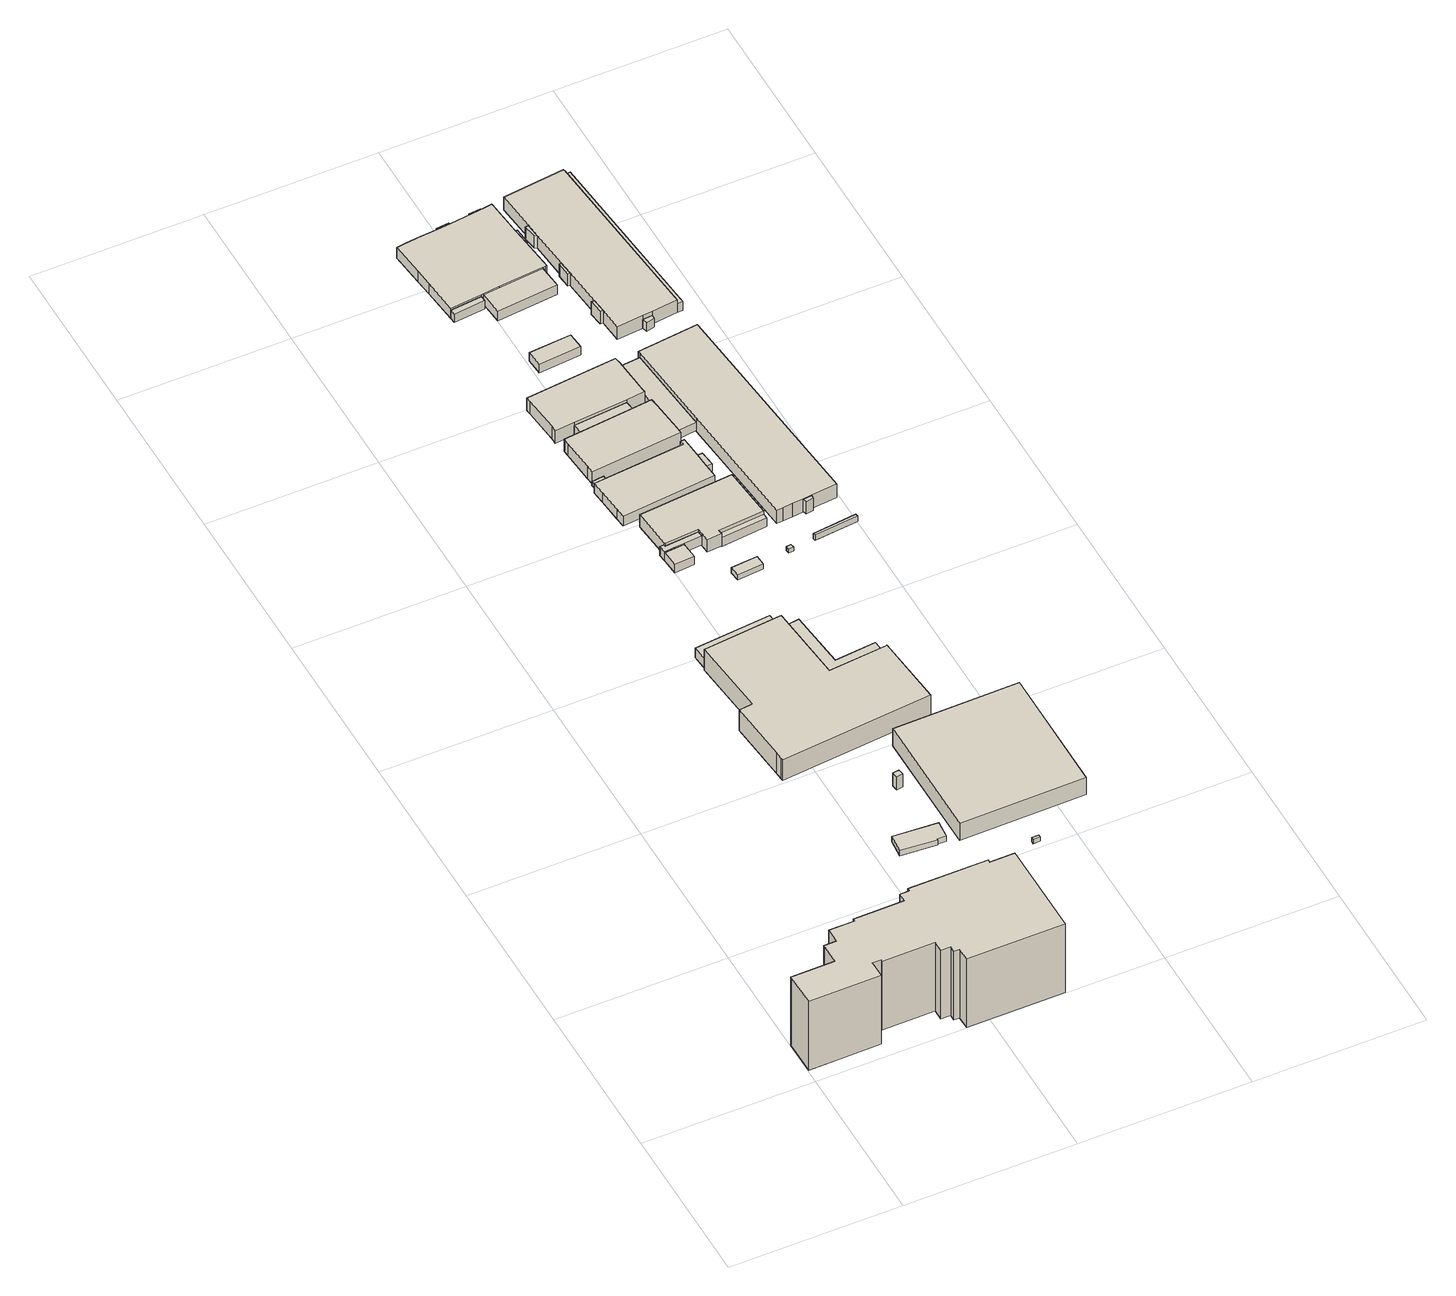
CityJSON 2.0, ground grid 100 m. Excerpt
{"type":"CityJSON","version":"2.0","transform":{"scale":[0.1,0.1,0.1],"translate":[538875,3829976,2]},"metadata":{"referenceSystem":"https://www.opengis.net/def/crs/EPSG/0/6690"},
"CityObjects":{
"building1":{"type":"Building","attributes":{"計測周辺長":422.68,"1/2500図郭":92,"区名":"住之江区","町丁目名称":"南港南１丁目","街区番号":2,"class":"3002","usage":"452","measuredHeight":49.9,"storeysAboveGround":7,"BuildingDetailAttribute.buildingRoofEdgeArea":5969.42,"BuildingDetailAttribute.buildingStructureType":"603","BuildingDetailAttribute.buildingStructureOrgType":"3","BuildingDetailAttribute.detailedUsage":"1620","BuildingDetailAttribute.specifiedBuildingCoverageRate":0.6,"BuildingDetailAttribute.surveyYear":2017,"BuildingTsunamiRiskAttribute.description":"1","BuildingTsunamiRiskAttribute.rank":"2","BuildingTsunamiRiskAttribute.depth":0.8,"BuildingHighTideRiskAttribute.description":"1","BuildingHighTideRiskAttribute.rank":"3","BuildingHighTideRiskAttribute.depth":3.04,"BuildingIDAttribute.prefecture":"27","BuildingIDAttribute.city":"27125"},"geometry":[{"type":"Solid","lod":"1","boundaries":[[[[0,1,2,3,4,5,6,7,8,9,10,11,12,13,14,15,16,17,18,19,20,21,22,23,24,25,26]],[[25,27,28,26]],[[24,29,27,25]],[[23,30,29,24]],[[22,31,30,23]],[[21,32,31,22]],[[20,33,32,21]],[[19,34,33,20]],[[18,35,34,19]],[[17,36,35,18]],[[16,37,36,17]],[[15,38,37,16]],[[14,39,38,15]],[[13,40,39,14]],[[12,41,40,13]],[[11,42,41,12]],[[10,43,42,11]],[[9,44,43,10]],[[8,45,44,9]],[[7,46,45,8]],[[6,47,46,7]],[[5,48,47,6]],[[4,49,48,5]],[[3,50,49,4]],[[2,51,50,3]],[[1,52,51,2]],[[0,53,52,1]],[[26,28,53,0]],[[27,29,30,31,32,33,34,35,36,37,38,39,40,41,42,43,44,45,46,47,48,49,50,51,52,53,28]]]]}]},
"building2":{"type":"Building","attributes":{"区名":"住之江区","町丁目名称":"南港南３丁目","街区番号":6,"class":"3001","usage":"402","measuredHeight":3.7,"storeysAboveGround":1,"BuildingDetailAttribute.buildingRoofEdgeArea":292.09,"BuildingDetailAttribute.buildingStructureType":"610","BuildingDetailAttribute.buildingStructureOrgType":"2","BuildingDetailAttribute.detailedUsage":"1240","BuildingDetailAttribute.specifiedBuildingCoverageRate":0.6,"BuildingDetailAttribute.surveyYear":2017,"BuildingHighTideRiskAttribute.description":"1","BuildingHighTideRiskAttribute.rank":"2","BuildingHighTideRiskAttribute.depth":2.06,"BuildingIDAttribute.prefecture":"27","BuildingIDAttribute.city":"27125"},"geometry":[{"type":"Solid","lod":"1","boundaries":[[[[54,55,56,57,58,59]],[[58,60,61,59]],[[57,62,60,58]],[[56,63,62,57]],[[55,64,63,56]],[[54,65,64,55]],[[59,61,65,54]],[[60,62,63,64,65,61]]]]}]},
"building3":{"type":"Building","attributes":{"計測周辺長":14.64,"1/2500図郭":92,"区名":"住之江区","町丁目名称":"南港南３丁目","街区番号":6,"class":"3001","usage":"431","measuredHeight":9.4,"storeysAboveGround":1,"BuildingDetailAttribute.buildingRoofEdgeArea":13.38,"BuildingDetailAttribute.buildingStructureType":"610","BuildingDetailAttribute.buildingStructureOrgType":"2","BuildingDetailAttribute.detailedUsage":"1720","BuildingDetailAttribute.specifiedBuildingCoverageRate":0.6,"BuildingDetailAttribute.surveyYear":2017,"BuildingHighTideRiskAttribute.description":"1","BuildingHighTideRiskAttribute.rank":"2","BuildingHighTideRiskAttribute.depth":2.39,"BuildingIDAttribute.prefecture":"27","BuildingIDAttribute.city":"27125"},"geometry":[{"type":"Solid","lod":"1","boundaries":[[[[66,67,68,69]],[[68,70,71,69]],[[67,72,70,68]],[[66,73,72,67]],[[69,71,73,66]],[[70,72,73,71]]]]}]},
"building4":{"type":"Building","attributes":{"計測周辺長":110.08,"1/2500図郭":92,"区名":"住之江区","町丁目名称":"南港南３丁目","街区番号":6,"class":"3003","usage":"431","measuredHeight":6.8,"storeysAboveGround":1,"BuildingDetailAttribute.buildingRoofEdgeArea":449.92,"BuildingDetailAttribute.buildingStructureType":"610","BuildingDetailAttribute.buildingStructureOrgType":"2","BuildingDetailAttribute.detailedUsage":"1720","BuildingDetailAttribute.specifiedBuildingCoverageRate":0.6,"BuildingDetailAttribute.surveyYear":2017,"BuildingHighTideRiskAttribute.description":"1","BuildingHighTideRiskAttribute.rank":"2","BuildingHighTideRiskAttribute.depth":2.58,"BuildingIDAttribute.prefecture":"27","BuildingIDAttribute.city":"27125"},"geometry":[{"type":"Solid","lod":"1","boundaries":[[[[74,75,76,77]],[[76,78,79,77]],[[75,80,78,76]],[[74,81,80,75]],[[77,79,81,74]],[[78,80,81,79]]]]}]},
"building5":{"type":"Building","attributes":{"計測周辺長":356.77,"1/2500図郭":92,"区名":"住之江区","町丁目名称":"南港南３丁目","街区番号":6,"class":"3002","usage":"431","measuredHeight":14.9,"storeysAboveGround":3,"BuildingDetailAttribute.buildingRoofEdgeArea":5962.81,"BuildingDetailAttribute.buildingStructureType":"603","BuildingDetailAttribute.buildingStructureOrgType":"3","BuildingDetailAttribute.detailedUsage":"1720","BuildingDetailAttribute.specifiedBuildingCoverageRate":0.6,"BuildingDetailAttribute.surveyYear":2017,"BuildingTsunamiRiskAttribute.description":"1","BuildingTsunamiRiskAttribute.rank":"1","BuildingTsunamiRiskAttribute.depth":0.01,"BuildingHighTideRiskAttribute.description":"1","BuildingHighTideRiskAttribute.rank":"2","BuildingHighTideRiskAttribute.depth":2.33,"BuildingIDAttribute.prefecture":"27","BuildingIDAttribute.city":"27125"},"geometry":[{"type":"Solid","lod":"1","boundaries":[[[[82,83,84,85,86,87,88,89,90,91,74,77,92,93]],[[92,94,95,93]],[[77,96,94,92]],[[74,97,96,77]],[[91,98,97,74]],[[90,99,98,91]],[[89,100,99,90]],[[88,101,100,89]],[[87,102,101,88]],[[86,103,102,87]],[[85,104,103,86]],[[84,105,104,85]],[[83,106,105,84]],[[82,107,106,83]],[[93,95,107,82]],[[94,96,97,98,99,100,101,102,103,104,105,106,107,95]]]]}]},
"building6":{"type":"Building","attributes":{"class":"3003","BuildingDetailAttribute.specifiedBuildingCoverageRate":0.6,"BuildingDetailAttribute.surveyYear":2017,"BuildingHighTideRiskAttribute.description":"1","BuildingHighTideRiskAttribute.rank":"2","BuildingHighTideRiskAttribute.depth":2.78,"BuildingIDAttribute.prefecture":"27","BuildingIDAttribute.city":"27125"},"geometry":[{"type":"Solid","lod":"1","boundaries":[[[[108,109,110,111]],[[110,112,113,111]],[[109,114,112,110]],[[108,115,114,109]],[[111,113,115,108]],[[112,114,115,113]]]]}]},
"building7":{"type":"Building","attributes":{"計測周辺長":203.58,"1/2500図郭":92,"区名":"住之江区","町丁目名称":"南港南３丁目","街区番号":7,"class":"3001","usage":"431","measuredHeight":6,"storeysAboveGround":1,"BuildingDetailAttribute.buildingRoofEdgeArea":1800.52,"BuildingDetailAttribute.buildingStructureType":"610","BuildingDetailAttribute.buildingStructureOrgType":"2","BuildingDetailAttribute.detailedUsage":"1720","BuildingDetailAttribute.specifiedBuildingCoverageRate":0.6,"BuildingDetailAttribute.surveyYear":2017,"BuildingHighTideRiskAttribute.description":"1","BuildingHighTideRiskAttribute.rank":"2","BuildingHighTideRiskAttribute.depth":2.48,"BuildingIDAttribute.prefecture":"27","BuildingIDAttribute.city":"27125"},"geometry":[{"type":"Solid","lod":"1","boundaries":[[[[116,117,118,119,120]],[[119,121,122,120]],[[118,123,121,119]],[[117,124,123,118]],[[116,125,124,117]],[[120,122,125,116]],[[121,123,124,125,122]]]]}]},
"building8":{"type":"Building","attributes":{"計測周辺長":203.58,"1/2500図郭":92,"区名":"住之江区","町丁目名称":"南港南３丁目","街区番号":7,"class":"3001","usage":"431","measuredHeight":6.6,"storeysAboveGround":1,"BuildingDetailAttribute.buildingRoofEdgeArea":1800.52,"BuildingDetailAttribute.buildingStructureType":"610","BuildingDetailAttribute.buildingStructureOrgType":"2","BuildingDetailAttribute.detailedUsage":"1720","BuildingDetailAttribute.specifiedBuildingCoverageRate":0.6,"BuildingDetailAttribute.surveyYear":2017,"BuildingHighTideRiskAttribute.description":"1","BuildingHighTideRiskAttribute.rank":"2","BuildingHighTideRiskAttribute.depth":2.75,"BuildingIDAttribute.prefecture":"27","BuildingIDAttribute.city":"27125"},"geometry":[{"type":"Solid","lod":"1","boundaries":[[[[126,117,116,120,127,128,129,130]],[[129,131,132,130]],[[128,133,131,129]],[[127,134,133,128]],[[120,135,134,127]],[[116,136,135,120]],[[117,137,136,116]],[[126,138,137,117]],[[130,132,138,126]],[[131,133,134,135,136,137,138,132]]]]}]},
"building9":{"type":"Building","attributes":{"計測周辺長":19.33,"1/2500図郭":92,"区名":"住之江区","町丁目名称":"南港南３丁目","街区番号":7,"class":"3001","usage":"454","storeysAboveGround":1,"BuildingDetailAttribute.buildingRoofEdgeArea":18.53,"BuildingDetailAttribute.buildingStructureType":"610","BuildingDetailAttribute.buildingStructureOrgType":"2","BuildingDetailAttribute.detailedUsage":"1930","BuildingDetailAttribute.specifiedBuildingCoverageRate":0.6,"BuildingDetailAttribute.surveyYear":2017,"BuildingHighTideRiskAttribute.description":"1","BuildingHighTideRiskAttribute.rank":"2","BuildingHighTideRiskAttribute.depth":2.28,"BuildingIDAttribute.prefecture":"27","BuildingIDAttribute.city":"27125"},"geometry":[{"type":"Solid","lod":"1","boundaries":[[[[139,140,141,142]],[[141,143,144,142]],[[140,145,143,141]],[[139,146,145,140]],[[142,144,146,139]],[[143,145,146,144]]]]}]},
"building10":{"type":"Building","attributes":{"計測周辺長":299.01,"1/2500図郭":92,"区名":"住之江区","町丁目名称":"南港南３丁目","街区番号":6,"class":"3002","usage":"431","measuredHeight":12.5,"storeysAboveGround":1,"BuildingDetailAttribute.buildingRoofEdgeArea":5583.94,"BuildingDetailAttribute.buildingStructureType":"603","BuildingDetailAttribute.buildingStructureOrgType":"3","BuildingDetailAttribute.detailedUsage":"1720","BuildingDetailAttribute.specifiedBuildingCoverageRate":0.6,"BuildingDetailAttribute.surveyYear":2017,"BuildingTsunamiRiskAttribute.description":"1","BuildingTsunamiRiskAttribute.rank":"1","BuildingTsunamiRiskAttribute.depth":0.03,"BuildingHighTideRiskAttribute.description":"1","BuildingHighTideRiskAttribute.rank":"2","BuildingHighTideRiskAttribute.depth":2.54,"BuildingIDAttribute.prefecture":"27","BuildingIDAttribute.city":"27125"},"geometry":[{"type":"Solid","lod":"1","boundaries":[[[[147,148,149,150]],[[149,151,152,150]],[[148,153,151,149]],[[147,154,153,148]],[[150,152,154,147]],[[151,153,154,152]]]]}]},
"building11":{"type":"Building","attributes":{"計測周辺長":160.82,"1/2500図郭":92,"区名":"住之江区","町丁目名称":"南港南３丁目","街区番号":6,"class":"3003","usage":"431","measuredHeight":7.1,"storeysAboveGround":1,"BuildingDetailAttribute.buildingRoofEdgeArea":741.06,"BuildingDetailAttribute.buildingStructureType":"610","BuildingDetailAttribute.buildingStructureOrgType":"2","BuildingDetailAttribute.detailedUsage":"1720","BuildingDetailAttribute.specifiedBuildingCoverageRate":0.6,"BuildingDetailAttribute.surveyYear":2017,"BuildingTsunamiRiskAttribute.description":"1","BuildingTsunamiRiskAttribute.rank":"1","BuildingTsunamiRiskAttribute.depth":0.01,"BuildingHighTideRiskAttribute.description":"1","BuildingHighTideRiskAttribute.rank":"2","BuildingHighTideRiskAttribute.depth":2.49,"BuildingIDAttribute.prefecture":"27","BuildingIDAttribute.city":"27125"},"geometry":[{"type":"Solid","lod":"1","boundaries":[[[[155,156,157,158,159,160]],[[159,161,162,160]],[[158,163,161,159]],[[157,164,163,158]],[[156,165,164,157]],[[155,166,165,156]],[[160,162,166,155]],[[161,163,164,165,166,162]]]]}]},
"building12":{"type":"Building","attributes":{"計測周辺長":43.24,"1/2500図郭":92,"区名":"住之江区","町丁目名称":"南港南３丁目","街区番号":6,"class":"3001","usage":"401","measuredHeight":3.8,"storeysAboveGround":1,"BuildingDetailAttribute.buildingRoofEdgeArea":95.88,"BuildingDetailAttribute.buildingStructureType":"610","BuildingDetailAttribute.buildingStructureOrgType":"2","BuildingDetailAttribute.detailedUsage":"1310","BuildingDetailAttribute.specifiedBuildingCoverageRate":0.6,"BuildingDetailAttribute.surveyYear":2017,"BuildingHighTideRiskAttribute.description":"1","BuildingHighTideRiskAttribute.rank":"2","BuildingHighTideRiskAttribute.depth":2.62,"BuildingIDAttribute.prefecture":"27","BuildingIDAttribute.city":"27125"},"geometry":[{"type":"Solid","lod":"1","boundaries":[[[[167,168,169,170]],[[169,171,172,170]],[[168,173,171,169]],[[167,174,173,168]],[[170,172,174,167]],[[171,173,174,172]]]]}]},
"building13":{"type":"Building","attributes":{"計測周辺長":203.58,"1/2500図郭":92,"区名":"住之江区","町丁目名称":"南港南３丁目","街区番号":7,"class":"3001","usage":"431","measuredHeight":8.8,"storeysAboveGround":1,"BuildingDetailAttribute.buildingRoofEdgeArea":1800.52,"BuildingDetailAttribute.buildingStructureType":"610","BuildingDetailAttribute.buildingStructureOrgType":"2","BuildingDetailAttribute.detailedUsage":"1720","BuildingDetailAttribute.specifiedBuildingCoverageRate":0.6,"BuildingDetailAttribute.surveyYear":2017,"BuildingTsunamiRiskAttribute.description":"1","BuildingTsunamiRiskAttribute.rank":"1","BuildingTsunamiRiskAttribute.depth":0.14,"BuildingHighTideRiskAttribute.description":"1","BuildingHighTideRiskAttribute.rank":"2","BuildingHighTideRiskAttribute.depth":3,"BuildingIDAttribute.prefecture":"27","BuildingIDAttribute.city":"27125"},"geometry":[{"type":"Solid","lod":"1","boundaries":[[[[175,176,177,178,179,180,181,182,183,184]],[[183,185,186,184]],[[182,187,185,183]],[[181,188,187,182]],[[180,189,188,181]],[[179,190,189,180]],[[178,191,190,179]],[[177,192,191,178]],[[176,193,192,177]],[[175,194,193,176]],[[184,186,194,175]],[[185,187,188,189,190,191,192,193,194,186]]]]}]},
"building14":{"type":"Building","attributes":{"計測周辺長":172.58,"1/2500図郭":92,"区名":"住之江区","町丁目名称":"南港南３丁目","街区番号":7,"class":"3001","usage":"431","measuredHeight":7.1,"storeysAboveGround":1,"BuildingDetailAttribute.buildingRoofEdgeArea":1557.63,"BuildingDetailAttribute.buildingStructureType":"603","BuildingDetailAttribute.buildingStructureOrgType":"3","BuildingDetailAttribute.detailedUsage":"1720","BuildingDetailAttribute.specifiedBuildingCoverageRate":0.6,"BuildingDetailAttribute.surveyYear":2017,"BuildingHighTideRiskAttribute.description":"1","BuildingHighTideRiskAttribute.rank":"2","BuildingHighTideRiskAttribute.depth":2.25,"BuildingIDAttribute.prefecture":"27","BuildingIDAttribute.city":"27125"},"geometry":[{"type":"Solid","lod":"1","boundaries":[[[[195,196,197,198,199,200,201,202,203,204]],[[203,205,206,204]],[[202,207,205,203]],[[201,208,207,202]],[[200,209,208,201]],[[199,210,209,200]],[[198,211,210,199]],[[197,212,211,198]],[[196,213,212,197]],[[195,214,213,196]],[[204,206,214,195]],[[205,207,208,209,210,211,212,213,214,206]]]]}]},
"building15":{"type":"Building","attributes":{"計測周辺長":162.12,"1/2500図郭":92,"区名":"住之江区","町丁目名称":"南港南３丁目","街区番号":7,"class":"3001","usage":"431","measuredHeight":9,"storeysAboveGround":1,"BuildingDetailAttribute.buildingRoofEdgeArea":1485.78,"BuildingDetailAttribute.buildingStructureType":"603","BuildingDetailAttribute.buildingStructureOrgType":"3","BuildingDetailAttribute.detailedUsage":"1720","BuildingDetailAttribute.specifiedBuildingCoverageRate":0.6,"BuildingDetailAttribute.surveyYear":2017,"BuildingHighTideRiskAttribute.description":"1","BuildingHighTideRiskAttribute.rank":"2","BuildingHighTideRiskAttribute.depth":2.39,"BuildingIDAttribute.prefecture":"27","BuildingIDAttribute.city":"27125"},"geometry":[{"type":"Solid","lod":"1","boundaries":[[[[215,216,217,218,219,220,221,222,223,224]],[[223,225,226,224]],[[222,227,225,223]],[[221,228,227,222]],[[220,229,228,221]],[[219,230,229,220]],[[218,231,230,219]],[[217,232,231,218]],[[216,233,232,217]],[[215,234,233,216]],[[224,226,234,215]],[[225,227,228,229,230,231,232,233,234,226]]]]}]},
"building16":{"type":"Building","attributes":{"計測周辺長":60.41,"1/2500図郭":92,"区名":"住之江区","町丁目名称":"南港南３丁目","街区番号":7,"class":"3003","usage":"431","measuredHeight":6.4,"storeysAboveGround":1,"BuildingDetailAttribute.buildingRoofEdgeArea":89.32,"BuildingDetailAttribute.buildingStructureType":"610","BuildingDetailAttribute.buildingStructureOrgType":"2","BuildingDetailAttribute.detailedUsage":"1720","BuildingDetailAttribute.specifiedBuildingCoverageRate":0.6,"BuildingDetailAttribute.surveyYear":2017,"BuildingTsunamiRiskAttribute.description":"1","BuildingTsunamiRiskAttribute.rank":"1","BuildingTsunamiRiskAttribute.depth":0.09,"BuildingHighTideRiskAttribute.description":"1","BuildingHighTideRiskAttribute.rank":"2","BuildingHighTideRiskAttribute.depth":2.82,"BuildingIDAttribute.prefecture":"27","BuildingIDAttribute.city":"27125"},"geometry":[{"type":"Solid","lod":"1","boundaries":[[[[235,236,237,238,239]],[[238,240,241,239]],[[237,242,240,238]],[[236,243,242,237]],[[235,244,243,236]],[[239,241,244,235]],[[240,242,243,244,241]]]]}]},
"building17":{"type":"Building","attributes":{"計測周辺長":77.82,"1/2500図郭":92,"区名":"住之江区","町丁目名称":"南港南３丁目","街区番号":7,"class":"3001","usage":"431","measuredHeight":6.7,"storeysAboveGround":1,"BuildingDetailAttribute.buildingRoofEdgeArea":230.43,"BuildingDetailAttribute.buildingStructureType":"603","BuildingDetailAttribute.buildingStructureOrgType":"3","BuildingDetailAttribute.detailedUsage":"1720","BuildingDetailAttribute.specifiedBuildingCoverageRate":0.6,"BuildingDetailAttribute.surveyYear":2017,"BuildingHighTideRiskAttribute.description":"1","BuildingHighTideRiskAttribute.rank":"2","BuildingHighTideRiskAttribute.depth":2.32,"BuildingIDAttribute.prefecture":"27","BuildingIDAttribute.city":"27125"},"geometry":[{"type":"Solid","lod":"1","boundaries":[[[[245,246,247,248]],[[247,249,250,248]],[[246,251,249,247]],[[245,252,251,246]],[[248,250,252,245]],[[249,251,252,250]]]]}]},
"building18":{"type":"Building","attributes":{"計測周辺長":163.82,"1/2500図郭":92,"区名":"住之江区","町丁目名称":"南港南３丁目","街区番号":7,"class":"3001","usage":"431","measuredHeight":9,"storeysAboveGround":1,"BuildingDetailAttribute.buildingRoofEdgeArea":1517.56,"BuildingDetailAttribute.buildingStructureType":"603","BuildingDetailAttribute.buildingStructureOrgType":"3","BuildingDetailAttribute.detailedUsage":"1720","BuildingDetailAttribute.specifiedBuildingCoverageRate":0.6,"BuildingDetailAttribute.surveyYear":2017,"BuildingHighTideRiskAttribute.description":"1","BuildingHighTideRiskAttribute.rank":"2","BuildingHighTideRiskAttribute.depth":2.41,"BuildingIDAttribute.prefecture":"27","BuildingIDAttribute.city":"27125"},"geometry":[{"type":"Solid","lod":"1","boundaries":[[[[253,254,255,256,257,258,259,260,261,262,263]],[[262,264,265,263]],[[261,266,264,262]],[[260,267,266,261]],[[259,268,267,260]],[[258,269,268,259]],[[257,270,269,258]],[[256,271,270,257]],[[255,272,271,256]],[[254,273,272,255]],[[253,274,273,254]],[[263,265,274,253]],[[264,266,267,268,269,270,271,272,273,274,265]]]]}]},
"building19":{"type":"Building","attributes":{"計測周辺長":44.08,"1/2500図郭":92,"区名":"住之江区","町丁目名称":"南港南３丁目","街区番号":8,"class":"3003","usage":"431","measuredHeight":6,"storeysAboveGround":1,"BuildingDetailAttribute.buildingRoofEdgeArea":65.37,"BuildingDetailAttribute.buildingStructureType":"603","BuildingDetailAttribute.buildingStructureOrgType":"3","BuildingDetailAttribute.detailedUsage":"1720","BuildingDetailAttribute.specifiedBuildingCoverageRate":0.6,"BuildingDetailAttribute.surveyYear":2017,"BuildingHighTideRiskAttribute.description":"1","BuildingHighTideRiskAttribute.rank":"2","BuildingHighTideRiskAttribute.depth":2.65,"BuildingIDAttribute.prefecture":"27","BuildingIDAttribute.city":"27125"},"geometry":[{"type":"Solid","lod":"1","boundaries":[[[[275,276,277,278]],[[277,279,280,278]],[[276,281,279,277]],[[275,282,281,276]],[[278,280,282,275]],[[279,281,282,280]]]]}]},
"building20":{"type":"Building","attributes":{"計測周辺長":10.28,"1/2500図郭":92,"区名":"住之江区","町丁目名称":"南港南３丁目","街区番号":6,"class":"3003","usage":"431","storeysAboveGround":1,"BuildingDetailAttribute.buildingRoofEdgeArea":6.51,"BuildingDetailAttribute.buildingStructureType":"610","BuildingDetailAttribute.buildingStructureOrgType":"2","BuildingDetailAttribute.detailedUsage":"1720","BuildingDetailAttribute.specifiedBuildingCoverageRate":0.6,"BuildingDetailAttribute.surveyYear":2017,"BuildingHighTideRiskAttribute.description":"1","BuildingHighTideRiskAttribute.rank":"2","BuildingHighTideRiskAttribute.depth":2.63,"BuildingIDAttribute.prefecture":"27","BuildingIDAttribute.city":"27125"},"geometry":[{"type":"Solid","lod":"1","boundaries":[[[[283,284,285,286]],[[285,287,288,286]],[[284,289,287,285]],[[283,290,289,284]],[[286,288,290,283]],[[287,289,290,288]]]]}]},
"building21":{"type":"Building","attributes":{"計測周辺長":69.69,"1/2500図郭":92,"区名":"住之江区","町丁目名称":"南港南３丁目","街区番号":8,"class":"3001","usage":"431","measuredHeight":6,"storeysAboveGround":1,"BuildingDetailAttribute.buildingRoofEdgeArea":248.9,"BuildingDetailAttribute.buildingStructureType":"610","BuildingDetailAttribute.buildingStructureOrgType":"2","BuildingDetailAttribute.detailedUsage":"1720","BuildingDetailAttribute.specifiedBuildingCoverageRate":0.6,"BuildingDetailAttribute.surveyYear":2017,"BuildingHighTideRiskAttribute.description":"1","BuildingHighTideRiskAttribute.rank":"2","BuildingHighTideRiskAttribute.depth":2.48,"BuildingIDAttribute.prefecture":"27","BuildingIDAttribute.city":"27125"},"geometry":[{"type":"Solid","lod":"1","boundaries":[[[[291,292,293,294]],[[293,295,296,294]],[[292,297,295,293]],[[291,298,297,292]],[[294,296,298,291]],[[295,297,298,296]]]]}]},
"building22":{"type":"Building","attributes":{"計測周辺長":26.31,"1/2500図郭":92,"区名":"住之江区","町丁目名称":"南港南３丁目","街区番号":7,"class":"3003","usage":"431","measuredHeight":5.6,"storeysAboveGround":1,"BuildingDetailAttribute.buildingRoofEdgeArea":36,"BuildingDetailAttribute.buildingStructureType":"610","BuildingDetailAttribute.buildingStructureOrgType":"2","BuildingDetailAttribute.detailedUsage":"1720","BuildingDetailAttribute.specifiedBuildingCoverageRate":0.6,"BuildingDetailAttribute.surveyYear":2017,"BuildingHighTideRiskAttribute.description":"1","BuildingHighTideRiskAttribute.rank":"2","BuildingHighTideRiskAttribute.depth":2.41,"BuildingIDAttribute.prefecture":"27","BuildingIDAttribute.city":"27125"},"geometry":[{"type":"Solid","lod":"1","boundaries":[[[[299,300,301,302]],[[301,303,304,302]],[[300,305,303,301]],[[299,306,305,300]],[[302,304,306,299]],[[303,305,306,304]]]]}]},
"building23":{"type":"Building","attributes":{"計測周辺長":220.7,"1/2500図郭":92,"区名":"住之江区","町丁目名称":"南港南３丁目","街区番号":8,"class":"3001","usage":"431","measuredHeight":7.5,"storeysAboveGround":1,"BuildingDetailAttribute.buildingRoofEdgeArea":3024.44,"BuildingDetailAttribute.buildingStructureType":"603","BuildingDetailAttribute.buildingStructureOrgType":"3","BuildingDetailAttribute.detailedUsage":"1720","BuildingDetailAttribute.specifiedBuildingCoverageRate":0.6,"BuildingDetailAttribute.surveyYear":2017,"BuildingTsunamiRiskAttribute.description":"1","BuildingTsunamiRiskAttribute.rank":"1","BuildingTsunamiRiskAttribute.depth":0.01,"BuildingHighTideRiskAttribute.description":"1","BuildingHighTideRiskAttribute.rank":"2","BuildingHighTideRiskAttribute.depth":2.6,"BuildingIDAttribute.prefecture":"27","BuildingIDAttribute.city":"27125"},"geometry":[{"type":"Solid","lod":"1","boundaries":[[[[307,308,309,310,311,312,313,314,315,316,317,318,319,320,321,322,323,324,325]],[[324,326,327,325]],[[323,328,326,324]],[[322,329,328,323]],[[321,330,329,322]],[[320,331,330,321]],[[319,332,331,320]],[[318,333,332,319]],[[317,334,333,318]],[[316,335,334,317]],[[315,336,335,316]],[[314,337,336,315]],[[313,338,337,314]],[[312,339,338,313]],[[311,340,339,312]],[[310,341,340,311]],[[309,342,341,310]],[[308,343,342,309]],[[307,344,343,308]],[[325,327,344,307]],[[326,328,329,330,331,332,333,334,335,336,337,338,339,340,341,342,343,344,327]]]]}]},
"building24":{"type":"Building","attributes":{"計測周辺長":100.76,"1/2500図郭":92,"区名":"住之江区","町丁目名称":"南港南３丁目","街区番号":8,"class":"3003","usage":"431","measuredHeight":6.9,"storeysAboveGround":1,"BuildingDetailAttribute.buildingRoofEdgeArea":516.42,"BuildingDetailAttribute.buildingStructureType":"610","BuildingDetailAttribute.buildingStructureOrgType":"2","BuildingDetailAttribute.detailedUsage":"1720","BuildingDetailAttribute.specifiedBuildingCoverageRate":0.6,"BuildingDetailAttribute.surveyYear":2017,"BuildingHighTideRiskAttribute.description":"1","BuildingHighTideRiskAttribute.rank":"2","BuildingHighTideRiskAttribute.depth":2.65,"BuildingIDAttribute.prefecture":"27","BuildingIDAttribute.city":"27125"},"geometry":[{"type":"Solid","lod":"1","boundaries":[[[[345,346,347,348,349]],[[348,350,351,349]],[[347,352,350,348]],[[346,353,352,347]],[[345,354,353,346]],[[349,351,354,345]],[[350,352,353,354,351]]]]}]},
"building25":{"type":"Building","attributes":{"計測周辺長":134.02,"1/2500図郭":92,"区名":"住之江区","町丁目名称":"南港南３丁目","街区番号":7,"class":"3001","usage":"431","measuredHeight":6,"storeysAboveGround":1,"BuildingDetailAttribute.buildingRoofEdgeArea":662.85,"BuildingDetailAttribute.buildingStructureType":"603","BuildingDetailAttribute.buildingStructureOrgType":"3","BuildingDetailAttribute.detailedUsage":"1720","BuildingDetailAttribute.specifiedBuildingCoverageRate":0.6,"BuildingDetailAttribute.surveyYear":2017,"BuildingHighTideRiskAttribute.description":"1","BuildingHighTideRiskAttribute.rank":"2","BuildingHighTideRiskAttribute.depth":2.45,"BuildingIDAttribute.prefecture":"27","BuildingIDAttribute.city":"27125"},"geometry":[{"type":"Solid","lod":"1","boundaries":[[[[355,356,357,358,359,360,361]],[[360,362,363,361]],[[359,364,362,360]],[[358,365,364,359]],[[357,366,365,358]],[[356,367,366,357]],[[355,368,367,356]],[[361,363,368,355]],[[362,364,365,366,367,368,363]]]]}]},
"building26":{"type":"Building","attributes":{"計測周辺長":14.27,"1/2500図郭":92,"区名":"住之江区","町丁目名称":"南港南３丁目","街区番号":7,"class":"3003","usage":"431","measuredHeight":8.9,"storeysAboveGround":1,"BuildingDetailAttribute.buildingRoofEdgeArea":10.88,"BuildingDetailAttribute.buildingStructureType":"610","BuildingDetailAttribute.buildingStructureOrgType":"2","BuildingDetailAttribute.detailedUsage":"1720","BuildingDetailAttribute.specifiedBuildingCoverageRate":0.6,"BuildingDetailAttribute.surveyYear":2017,"BuildingTsunamiRiskAttribute.description":"1","BuildingTsunamiRiskAttribute.rank":"1","BuildingTsunamiRiskAttribute.depth":0.07,"BuildingHighTideRiskAttribute.description":"1","BuildingHighTideRiskAttribute.rank":"2","BuildingHighTideRiskAttribute.depth":2.65,"BuildingIDAttribute.prefecture":"27","BuildingIDAttribute.city":"27125"},"geometry":[{"type":"Solid","lod":"1","boundaries":[[[[369,370,371,372]],[[371,373,374,372]],[[370,375,373,371]],[[369,376,375,370]],[[372,374,376,369]],[[373,375,376,374]]]]}]},
"building27":{"type":"Building","attributes":{"計測周辺長":55.01,"1/2500図郭":92,"区名":"住之江区","町丁目名称":"南港南３丁目","街区番号":6,"class":"3003","usage":"431","measuredHeight":3.8,"storeysAboveGround":1,"BuildingDetailAttribute.buildingRoofEdgeArea":42.44,"BuildingDetailAttribute.buildingStructureType":"603","BuildingDetailAttribute.buildingStructureOrgType":"3","BuildingDetailAttribute.detailedUsage":"1720","BuildingDetailAttribute.specifiedBuildingCoverageRate":0.6,"BuildingDetailAttribute.surveyYear":2017,"BuildingTsunamiRiskAttribute.description":"1","BuildingTsunamiRiskAttribute.rank":"1","BuildingTsunamiRiskAttribute.depth":0.11,"BuildingHighTideRiskAttribute.description":"1","BuildingHighTideRiskAttribute.rank":"2","BuildingHighTideRiskAttribute.depth":2.61,"BuildingIDAttribute.prefecture":"27","BuildingIDAttribute.city":"27125"},"geometry":[{"type":"Solid","lod":"1","boundaries":[[[[377,378,379,380]],[[379,381,382,380]],[[378,383,381,379]],[[377,384,383,378]],[[380,382,384,377]],[[381,383,384,382]]]]}]},
"building28":{"type":"Building","attributes":{"計測周辺長":19.96,"1/2500図郭":92,"区名":"住之江区","町丁目名称":"南港南３丁目","街区番号":8,"class":"3003","usage":"431","measuredHeight":5.6,"storeysAboveGround":1,"BuildingDetailAttribute.buildingRoofEdgeArea":16.03,"BuildingDetailAttribute.buildingStructureType":"603","BuildingDetailAttribute.buildingStructureOrgType":"3","BuildingDetailAttribute.detailedUsage":"1720","BuildingDetailAttribute.specifiedBuildingCoverageRate":0.6,"BuildingDetailAttribute.surveyYear":2017,"BuildingHighTideRiskAttribute.description":"1","BuildingHighTideRiskAttribute.rank":"2","BuildingHighTideRiskAttribute.depth":2.65,"BuildingIDAttribute.prefecture":"27","BuildingIDAttribute.city":"27125"},"geometry":[{"type":"Solid","lod":"1","boundaries":[[[[385,386,387,388]],[[387,389,390,388]],[[386,391,389,387]],[[385,392,391,386]],[[388,390,392,385]],[[389,391,392,390]]]]}]},
"building29":{"type":"Building","attributes":{"計測周辺長":342.62,"1/2500図郭":92,"区名":"住之江区","町丁目名称":"南港南３丁目","街区番号":7,"class":"3001","usage":"431","measuredHeight":9.7,"storeysAboveGround":1,"BuildingDetailAttribute.buildingRoofEdgeArea":4866.05,"BuildingDetailAttribute.buildingStructureType":"603","BuildingDetailAttribute.buildingStructureOrgType":"3","BuildingDetailAttribute.detailedUsage":"1720","BuildingDetailAttribute.specifiedBuildingCoverageRate":0.6,"BuildingDetailAttribute.surveyYear":2017,"BuildingTsunamiRiskAttribute.description":"1","BuildingTsunamiRiskAttribute.rank":"1","BuildingTsunamiRiskAttribute.depth":0.06,"BuildingHighTideRiskAttribute.description":"1","BuildingHighTideRiskAttribute.rank":"2","BuildingHighTideRiskAttribute.depth":2.4,"BuildingIDAttribute.prefecture":"27","BuildingIDAttribute.city":"27125"},"geometry":[{"type":"Solid","lod":"1","boundaries":[[[[393,394,395,396,397,398,399,400,401,402,403]],[[402,404,405,403]],[[401,406,404,402]],[[400,407,406,401]],[[399,408,407,400]],[[398,409,408,399]],[[397,410,409,398]],[[396,411,410,397]],[[395,412,411,396]],[[394,413,412,395]],[[393,414,413,394]],[[403,405,414,393]],[[404,406,407,408,409,410,411,412,413,414,405]]]]}]},
"building30":{"type":"Building","attributes":{"計測周辺長":20.33,"1/2500図郭":92,"区名":"住之江区","町丁目名称":"南港南３丁目","街区番号":8,"class":"3003","usage":"431","measuredHeight":9.1,"storeysAboveGround":1,"BuildingDetailAttribute.buildingRoofEdgeArea":14.56,"BuildingDetailAttribute.buildingStructureType":"603","BuildingDetailAttribute.buildingStructureOrgType":"3","BuildingDetailAttribute.detailedUsage":"1720","BuildingDetailAttribute.specifiedBuildingCoverageRate":0.6,"BuildingDetailAttribute.surveyYear":2017,"BuildingHighTideRiskAttribute.description":"1","BuildingHighTideRiskAttribute.rank":"2","BuildingHighTideRiskAttribute.depth":2.55,"BuildingIDAttribute.prefecture":"27","BuildingIDAttribute.city":"27125"},"geometry":[{"type":"Solid","lod":"1","boundaries":[[[[415,416,417,418]],[[417,419,420,418]],[[416,421,419,417]],[[415,422,421,416]],[[418,420,422,415]],[[419,421,422,420]]]]}]},
"building31":{"type":"Building","attributes":{"計測周辺長":17.42,"1/2500図郭":92,"区名":"住之江区","町丁目名称":"南港南３丁目","街区番号":8,"class":"3003","usage":"431","measuredHeight":5.7,"storeysAboveGround":1,"BuildingDetailAttribute.buildingRoofEdgeArea":12.31,"BuildingDetailAttribute.buildingStructureType":"603","BuildingDetailAttribute.buildingStructureOrgType":"3","BuildingDetailAttribute.detailedUsage":"1720","BuildingDetailAttribute.specifiedBuildingCoverageRate":0.6,"BuildingDetailAttribute.surveyYear":2017,"BuildingHighTideRiskAttribute.description":"1","BuildingHighTideRiskAttribute.rank":"2","BuildingHighTideRiskAttribute.depth":2.53,"BuildingIDAttribute.prefecture":"27","BuildingIDAttribute.city":"27125"},"geometry":[{"type":"Solid","lod":"1","boundaries":[[[[423,424,425,426]],[[425,427,428,426]],[[424,429,427,425]],[[423,430,429,424]],[[426,428,430,423]],[[427,429,430,428]]]]}]},
"building32":{"type":"Building","attributes":{"計測周辺長":18.8,"1/2500図郭":92,"区名":"住之江区","町丁目名称":"南港南３丁目","街区番号":8,"class":"3003","usage":"431","measuredHeight":9.1,"storeysAboveGround":1,"BuildingDetailAttribute.buildingRoofEdgeArea":9.28,"BuildingDetailAttribute.buildingStructureType":"603","BuildingDetailAttribute.buildingStructureOrgType":"3","BuildingDetailAttribute.detailedUsage":"1720","BuildingDetailAttribute.specifiedBuildingCoverageRate":0.6,"BuildingDetailAttribute.surveyYear":2017,"BuildingHighTideRiskAttribute.description":"1","BuildingHighTideRiskAttribute.rank":"2","BuildingHighTideRiskAttribute.depth":2.48,"BuildingIDAttribute.prefecture":"27","BuildingIDAttribute.city":"27125"},"geometry":[{"type":"Solid","lod":"1","boundaries":[[[[431,432,433,434]],[[433,435,436,434]],[[432,437,435,433]],[[431,438,437,432]],[[434,436,438,431]],[[435,437,438,436]]]]}]},
"building33":{"type":"Building","attributes":{"計測周辺長":23.6,"1/2500図郭":92,"区名":"住之江区","町丁目名称":"南港南３丁目","街区番号":8,"class":"3003","usage":"431","measuredHeight":5.5,"storeysAboveGround":1,"BuildingDetailAttribute.buildingRoofEdgeArea":18.63,"BuildingDetailAttribute.buildingStructureType":"603","BuildingDetailAttribute.buildingStructureOrgType":"3","BuildingDetailAttribute.detailedUsage":"1720","BuildingDetailAttribute.specifiedBuildingCoverageRate":0.6,"BuildingDetailAttribute.surveyYear":2017,"BuildingHighTideRiskAttribute.description":"1","BuildingHighTideRiskAttribute.rank":"2","BuildingHighTideRiskAttribute.depth":2.6,"BuildingIDAttribute.prefecture":"27","BuildingIDAttribute.city":"27125"},"geometry":[{"type":"Solid","lod":"1","boundaries":[[[[439,440,441,442]],[[441,443,444,442]],[[440,445,443,441]],[[439,446,445,440]],[[442,444,446,439]],[[443,445,446,444]]]]}]},
"building34":{"type":"Building","attributes":{"計測周辺長":20.19,"1/2500図郭":92,"区名":"住之江区","町丁目名称":"南港南３丁目","街区番号":8,"class":"3003","usage":"431","measuredHeight":8.7,"storeysAboveGround":1,"BuildingDetailAttribute.buildingRoofEdgeArea":13.5,"BuildingDetailAttribute.buildingStructureType":"603","BuildingDetailAttribute.buildingStructureOrgType":"3","BuildingDetailAttribute.detailedUsage":"1720","BuildingDetailAttribute.specifiedBuildingCoverageRate":0.6,"BuildingDetailAttribute.surveyYear":2017,"BuildingHighTideRiskAttribute.description":"1","BuildingHighTideRiskAttribute.rank":"2","BuildingHighTideRiskAttribute.depth":2.64,"BuildingIDAttribute.prefecture":"27","BuildingIDAttribute.city":"27125"},"geometry":[{"type":"Solid","lod":"1","boundaries":[[[[447,448,449,450]],[[449,451,452,450]],[[448,453,451,449]],[[447,454,453,448]],[[450,452,454,447]],[[451,453,454,452]]]]}]},
"building35":{"type":"Building","attributes":{"計測周辺長":16.45,"1/2500図郭":92,"区名":"住之江区","町丁目名称":"南港南３丁目","街区番号":8,"class":"3003","usage":"431","measuredHeight":6.2,"storeysAboveGround":1,"BuildingDetailAttribute.buildingRoofEdgeArea":15.04,"BuildingDetailAttribute.buildingStructureType":"603","BuildingDetailAttribute.buildingStructureOrgType":"3","BuildingDetailAttribute.detailedUsage":"1720","BuildingDetailAttribute.specifiedBuildingCoverageRate":0.6,"BuildingDetailAttribute.surveyYear":2017,"BuildingHighTideRiskAttribute.description":"1","BuildingHighTideRiskAttribute.rank":"2","BuildingHighTideRiskAttribute.depth":2.39,"BuildingIDAttribute.prefecture":"27","BuildingIDAttribute.city":"27125"},"geometry":[{"type":"Solid","lod":"1","boundaries":[[[[455,456,457,458]],[[457,459,460,458]],[[456,461,459,457]],[[455,462,461,456]],[[458,460,462,455]],[[459,461,462,460]]]]}]},
"building36":{"type":"Building","attributes":{"計測周辺長":293.59,"1/2500図郭":92,"区名":"住之江区","町丁目名称":"南港南３丁目","街区番号":8,"class":"3001","usage":"431","measuredHeight":9.2,"storeysAboveGround":2,"BuildingDetailAttribute.buildingRoofEdgeArea":4026.99,"BuildingDetailAttribute.buildingStructureType":"603","BuildingDetailAttribute.buildingStructureOrgType":"3","BuildingDetailAttribute.detailedUsage":"1720","BuildingDetailAttribute.specifiedBuildingCoverageRate":0.6,"BuildingDetailAttribute.surveyYear":2017,"BuildingTsunamiRiskAttribute.description":"1","BuildingTsunamiRiskAttribute.rank":"1","BuildingTsunamiRiskAttribute.depth":0.06,"BuildingHighTideRiskAttribute.description":"1","BuildingHighTideRiskAttribute.rank":"2","BuildingHighTideRiskAttribute.depth":2.39,"BuildingIDAttribute.prefecture":"27","BuildingIDAttribute.city":"27125"},"geometry":[{"type":"Solid","lod":"1","boundaries":[[[[463,464,465,466,415,418,467,468,469,470,471,472,473]],[[472,474,475,473]],[[471,476,474,472]],[[470,477,476,471]],[[469,478,477,470]],[[468,479,478,469]],[[467,480,479,468]],[[418,420,480,467]],[[415,422,420,418]],[[466,481,422,415]],[[465,482,481,466]],[[464,483,482,465]],[[463,484,483,464]],[[473,475,484,463]],[[474,476,477,478,479,480,420,422,481,482,483,484,475]]]]}]},
"building37":{"type":"Building","attributes":{"計測周辺長":226.22,"1/2500図郭":92,"区名":"住之江区","町丁目名称":"南港南３丁目","街区番号":8,"class":"3003","usage":"431","measuredHeight":6.3,"storeysAboveGround":1,"BuildingDetailAttribute.buildingRoofEdgeArea":358.06,"BuildingDetailAttribute.buildingStructureType":"603","BuildingDetailAttribute.buildingStructureOrgType":"3","BuildingDetailAttribute.detailedUsage":"1720","BuildingDetailAttribute.specifiedBuildingCoverageRate":0.6,"BuildingDetailAttribute.surveyYear":2017,"BuildingTsunamiRiskAttribute.description":"1","BuildingTsunamiRiskAttribute.rank":"1","BuildingTsunamiRiskAttribute.depth":0.06,"BuildingHighTideRiskAttribute.description":"1","BuildingHighTideRiskAttribute.rank":"2","BuildingHighTideRiskAttribute.depth":2.57,"BuildingIDAttribute.prefecture":"27","BuildingIDAttribute.city":"27125"},"geometry":[{"type":"Solid","lod":"1","boundaries":[[[[473,485,486,463]],[[486,487,488,463]],[[485,489,487,486]],[[473,490,489,485]],[[463,488,490,473]],[[487,489,490,488]]]]}]}
},
"vertices":[
[867,2,10],[866,77,10],[866,82,10],[833,82,10],[833,116,10],[777,116,10],[777,181,10],[474,180,10],[474,193,10],[423,193,10],[424,91,10],[6,89,10],[5,289,10],[257,290,10],[257,416,10],[328,417,10],[328,505,10],[478,506,10],[478,520,10],[770,522,10],[770,574,10],[825,575,10],[825,592,10],[1286,594,10],[1286,576,10],[1431,577,10],[1433,4,10],[1431,577,508],[1433,4,508],[1286,576,508],[1286,594,508],[825,592,508],[825,575,508],[770,574,508],[770,522,508],[478,520,508],[478,506,508],[328,505,508],[328,417,508],[257,416,508],[257,290,508],[5,289,508],[6,89,508],[424,91,508],[423,193,508],[474,193,508],[474,180,508],[777,181,508],[777,116,508],[833,116,508],[833,82,508],[866,82,508],[866,77,508],[867,2,508],
[1113,1260,16],[1122,1372,16],[1382,1352,16],[1374,1247,16],[1323,1251,16],[1322,1244,16],[1323,1251,53],[1322,1244,53],[1374,1247,53],[1382,1352,53],[1122,1372,53],[1113,1260,53],
[1307,1728,16],[1345,1733,16],[1350,1698,16],[1313,1693,16],[1350,1698,110],[1313,1693,110],[1345,1733,110],[1307,1728,110],
[827,2913,12],[818,3013,12],[1266,3054,12],[1275,2955,12],[1266,3054,80],[1275,2955,80],[818,3013,80],[827,2913,80],
[1325,2490,12],[1668,2521,12],[1671,2522,12],[1709,2098,12],[822,2018,12],[820,2035,12],[816,2080,12],[784,2442,12],[862,2449,12],[819,2912,12],[1282,2955,12],[1283,2946,12],[1282,2955,161],[1283,2946,161],[1275,2955,161],[827,2913,161],[819,2912,161],[862,2449,161],[784,2442,161],[816,2080,161],[820,2035,161],[822,2018,161],[1709,2098,161],[1671,2522,161],[1668,2521,161],[1325,2490,161],
[1765,1038,10],[1765,1055,10],[1806,1056,10],[1807,1039,10],[1806,1056,40],[1807,1039,40],[1765,1055,40],[1765,1038,40],
[1048,3711,13],[1107,3716,13],[1115,3615,13],[999,3605,13],[990,3706,13],[999,3605,72],[990,3706,72],[1115,3615,72],[1107,3716,72],[1048,3711,72],
[1211,3724,13],[986,3751,13],[1009,3753,13],[1010,3741,13],[1208,3758,13],[1010,3741,79],[1208,3758,79],[1009,3753,79],[986,3751,79],[990,3706,79],[1048,3711,79],[1107,3716,79],[1211,3724,79],
[899,4355,16],[969,4363,16],[972,4336,16],[902,4330,16],[972,4336,46],[902,4330,46],[969,4363,46],[899,4355,46],
[1437,1224,13],[1437,1989,13],[2167,1998,13],[2165,1231,13],[2167,1998,138],[2165,1231,138],[1437,1989,138],[1437,1224,138],
[1325,2490,15],[1283,2946,15],[1384,2957,15],[1418,2609,15],[1660,2632,15],[1668,2521,15],[1660,2632,86],[1668,2521,86],[1418,2609,86],[1384,2957,86],[1283,2946,86],[1325,2490,86],
[1258,3479,10],[1412,3492,10],[1417,3430,10],[1264,3417,10],[1417,3430,48],[1264,3417,48],[1412,3492,48],[1258,3479,48],
[1010,3741,9],[1009,3753,9],[988,3986,9],[1540,4035,9],[1567,3727,9],[1299,3704,9],[1302,3676,9],[1216,3668,9],[1211,3724,9],[1208,3758,9],[1211,3724,97],[1208,3758,97],[1216,3668,97],[1302,3676,97],[1299,3704,97],[1567,3727,97],[1540,4035,97],[988,3986,97],[1009,3753,97],[1010,3741,97],
[1456,4171,13],[1464,4078,13],[912,4025,13],[907,4086,13],[894,4228,13],[887,4305,13],[1421,4353,13],[1416,4378,13],[1441,4381,13],[1450,4263,13],[1441,4381,84],[1450,4263,84],[1416,4378,84],[1421,4353,84],[887,4305,84],[894,4228,84],[907,4086,84],[912,4025,84],[1464,4078,84],[1456,4171,84],
[1416,4650,15],[1435,4460,15],[1438,4416,15],[906,4365,15],[901,4413,15],[886,4605,15],[884,4640,15],[991,4651,15],[1306,4684,15],[1410,4695,15],[1306,4684,105],[1410,4695,105],[991,4651,105],[884,4640,105],[886,4605,105],[901,4413,105],[906,4365,105],[1438,4416,105],[1435,4460,105],[1416,4650,105],
[1570,3694,11],[1302,3670,11],[1302,3676,11],[1299,3704,11],[1567,3727,11],[1299,3704,75],[1567,3727,75],[1302,3676,75],[1302,3670,75],[1570,3694,75],
[1297,4754,16],[1306,4684,16],[991,4651,16],[983,4726,16],[991,4651,83],[983,4726,83],[1306,4684,83],[1297,4754,83],
[845,4994,12],[1379,5047,12],[1385,5010,12],[1402,4798,12],[1405,4770,12],[1405,4765,12],[1297,4754,12],[983,4726,12],[870,4715,12],[868,4755,12],[848,4962,12],[868,4755,102],[848,4962,102],[870,4715,102],[983,4726,102],[1297,4754,102],[1405,4765,102],[1405,4770,102],[1402,4798,102],[1385,5010,102],[1379,5047,102],[845,4994,102],
[977,5779,13],[981,5744,13],[795,5726,13],[795,5761,13],[795,5726,73],[795,5761,73],[981,5744,73],[977,5779,73],
[1582,3495,11],[1610,3499,11],[1613,3476,11],[1585,3473,11],[1613,3476,41],[1585,3473,41],[1610,3499,41],[1582,3495,41],
[1016,5307,13],[1263,5328,13],[1271,5228,13],[1024,5207,13],[1271,5228,73],[1024,5207,73],[1263,5328,73],[1016,5307,73],
[1450,4263,14],[1487,4266,14],[1496,4174,14],[1456,4171,14],[1496,4174,69],[1456,4171,69],[1487,4266,69],[1450,4263,69],
[1319,6341,11],[1339,6129,11],[1350,6029,11],[1372,5817,11],[1362,5817,11],[1346,5815,11],[1087,5790,11],[988,5780,11],[977,5779,11],[795,5761,11],[773,5974,11],[762,6078,11],[742,6278,11],[805,6286,11],[885,6295,11],[992,6303,11],[1075,6311,11],[1192,6325,11],[1262,6333,11],[1192,6325,86],[1262,6333,86],[1075,6311,86],[992,6303,86],[885,6295,86],[805,6286,86],[742,6278,86],[762,6078,86],[773,5974,86],[795,5761,86],[977,5779,86],[988,5780,86],[1087,5790,86],[1346,5815,86],[1362,5817,86],[1372,5817,86],[1350,6029,86],[1339,6129,86],[1319,6341,86],
[1346,5815,13],[1360,5673,13],[1002,5638,13],[988,5780,13],[1087,5790,13],[988,5780,81],[1087,5790,81],[1002,5638,81],[1360,5673,81],[1346,5815,81],
[1506,5022,14],[1555,4473,14],[1435,4460,14],[1416,4650,14],[1410,4695,14],[1407,4798,14],[1390,5011,14],[1407,4798,74],[1390,5011,74],[1410,4695,74],[1416,4650,74],[1435,4460,74],[1555,4473,74],[1506,5022,74],
[1835,3712,14],[1833,3692,14],[1790,3682,14],[1783,3707,14],[1790,3682,103],[1783,3707,103],[1833,3692,103],[1835,3712,103],
[1745,3494,13],[1742,3509,13],[1999,3536,13],[2002,3519,13],[1999,3536,51],[2002,3519,51],[1742,3509,51],[1745,3494,51],
[992,6303,15],[992,6323,15],[1067,6331,15],[1075,6311,15],[1067,6331,71],[1075,6311,71],[992,6323,71],[992,6303,71],
[1985,3724,9],[1835,3712,9],[1783,3707,9],[1718,3701,9],[1660,3696,9],[1625,3693,9],[1555,4473,9],[1506,5022,9],[1504,5036,9],[1862,5075,9],[1862,5067,9],[1862,5075,106],[1862,5067,106],[1504,5036,106],[1506,5022,106],[1555,4473,106],[1625,3693,106],[1660,3696,106],[1718,3701,106],[1783,3707,106],[1835,3712,106],[1985,3724,106],
[1476,5381,14],[1459,5383,14],[1450,5465,14],[1468,5466,14],[1450,5465,106],[1468,5466,106],[1459,5383,106],[1476,5381,106],
[1192,6325,14],[1189,6343,14],[1257,6351,14],[1262,6333,14],[1257,6351,70],[1262,6333,70],[1189,6343,70],[1192,6325,70],
[1446,5700,15],[1433,5700,15],[1427,5783,15],[1437,5783,15],[1427,5783,105],[1437,5783,105],[1433,5700,105],[1446,5700,105],
[1339,6129,14],[1359,6129,14],[1367,6032,14],[1350,6029,14],[1367,6032,69],[1350,6029,69],[1359,6129,69],[1339,6129,69],
[1417,6017,15],[1402,6022,15],[1392,6102,15],[1409,6105,15],[1392,6102,102],[1409,6105,102],[1402,6022,102],[1417,6017,102],
[1697,5263,15],[1697,5238,15],[1648,5227,15],[1640,5257,15],[1648,5227,78],[1640,5257,78],[1697,5238,78],[1697,5263,78],
[1849,5279,14],[1697,5263,14],[1640,5257,14],[1488,5243,14],[1446,5700,14],[1437,5783,14],[1417,6017,14],[1409,6105,14],[1387,6340,14],[1749,6381,14],[1751,6373,14],[1749,6381,106],[1751,6373,106],[1387,6340,106],[1409,6105,106],[1417,6017,106],[1437,5783,106],[1446,5700,106],[1488,5243,106],[1640,5257,106],[1697,5263,106],[1849,5279,106],
[1784,6376,14],[1882,5282,14],[1882,5282,78],[1849,5279,78],[1784,6376,78],[1751,6373,78]
]}
